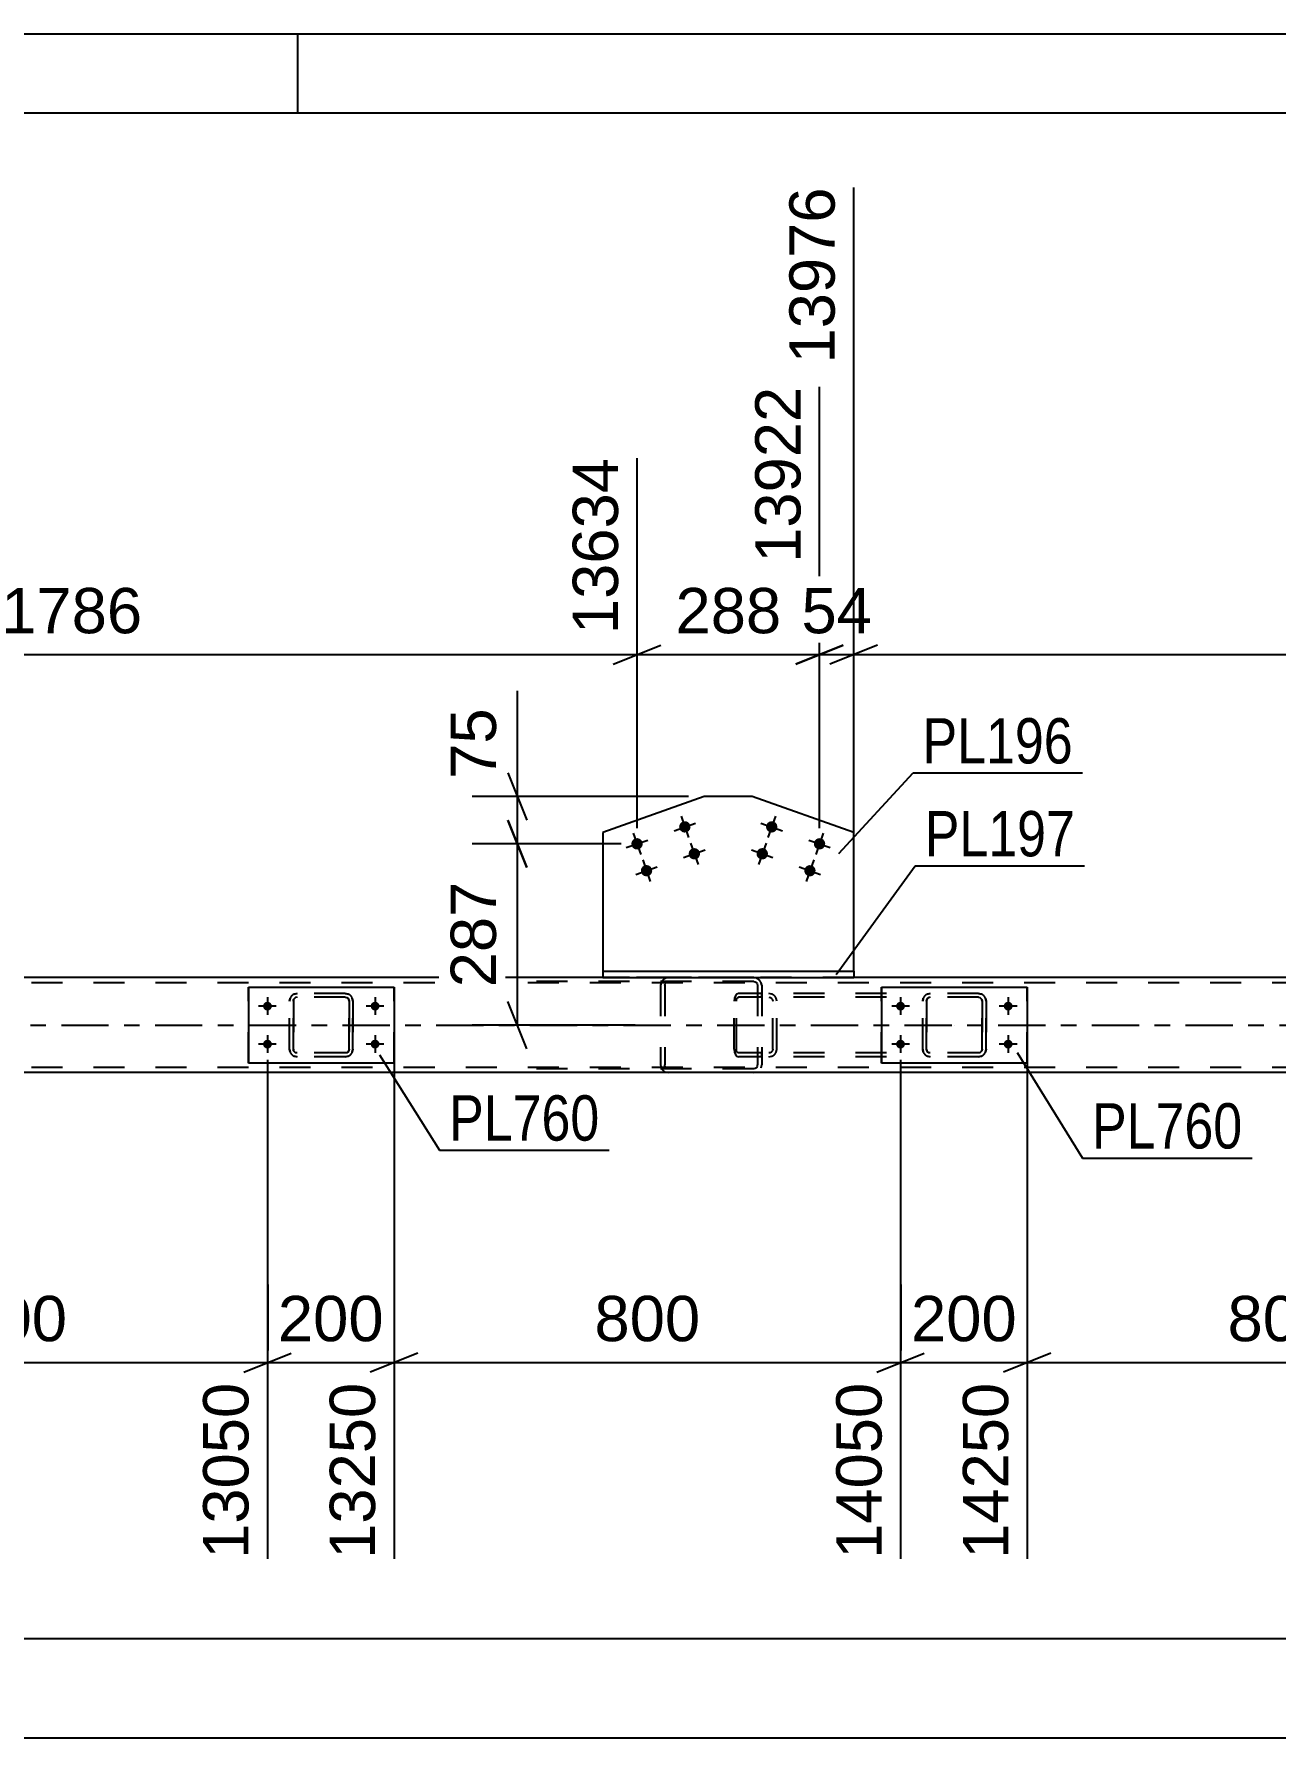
# Model space of a CAD drawing. Header units: millimetres. Extents: x -136 to 705, y -401 to 193.
# Drawn here: x 478.7 to 557.1, y 85.5 to 193.2 of the extents above; entities that cross this region are included whole.
import ezdxf

# ---------------------------------------------------------------- set-up
doc = ezdxf.new("R2010")
doc.units = ezdxf.units.MM
doc.linetypes.add('DXK_LINE_DOT2', pattern=[3.9198, 1.9599, -1.9599])
doc.linetypes.add('DXK_LINE_DOT3', pattern=[5.9187, 2.979, -0.9799, 0.9799, -0.9799])
doc.styles.add('Arial', font='ARIAL.TTF', dxfattribs={"height": 0.2})
doc.styles.add('Arial Narrow', font='ARIALN.TTF', dxfattribs={"height": 0.2})

# ---------------------------------------------------------------- blocks, each defined once
blk = doc.blocks.new('Unknown-318887035-1115')
at = {"color": 5, "linetype": 'Continuous'}
for p, q in [((705.32, 193.19), (-135.68, 193.19)), ((495.32, 188.19), (495.32, 193.19)), ((700.32, 188.19), (-130.68, 188.19))]:
    blk.add_line(p, q, dxfattribs=at)
blk = doc.blocks.new('Part-318887035-1372 - 1230')
at = {"color": 2, "linetype": 'Continuous'}
for p, q in [((514.6, 133.94), (514.6, 133.54)), ((514.6, 133.94), (530.45, 133.94)), ((530.45, 133.94), (530.45, 133.54)), ((514.6, 133.54), (530.45, 133.54))]:
    blk.add_line(p, q, dxfattribs=at)
blk = doc.blocks.new('Part-318887035-1583 - 1230')
at = {"color": 2, "linetype": 'Continuous'}
for p, q in [((532.21, 132.94), (532.21, 128.14)), ((532.21, 132.94), (541.41, 132.94)), ((541.41, 132.94), (541.41, 128.14)), ((541.41, 128.14), (532.21, 128.14))]:
    blk.add_line(p, q, dxfattribs=at)
at = {"color": 7, "linetype": 'DXK_LINE_DOT2'}
for p, q in [((532.21, 128.14), (532.21, 132.94)), ((541.41, 128.14), (541.41, 132.94))]:
    blk.add_line(p, q, dxfattribs=at)
blk = doc.blocks.new('Part-318887035-1367 - 1230')
at = {"color": 2, "linetype": 'Continuous'}
for p, q in [((521.01, 144.99), (514.6, 142.71)), ((524.04, 144.99), (521.01, 144.99)), ((530.45, 142.71), (524.04, 144.99)), ((514.6, 142.71), (514.6, 133.94)), ((530.45, 133.94), (530.45, 142.71))]:
    blk.add_line(p, q, dxfattribs=at)
at = {"color": 7, "linetype": 'DXK_LINE_DOT2'}
blk.add_line((514.6, 133.94), (530.45, 133.94), dxfattribs=at)
blk = doc.blocks.new('Part-318887035-1577 - 1230')
at = {"color": 2, "linetype": 'Continuous'}
for p, q in [((492.21, 132.94), (492.21, 128.14)), ((492.21, 132.94), (501.41, 132.94)), ((501.41, 132.94), (501.41, 128.14)), ((501.41, 128.14), (492.21, 128.14))]:
    blk.add_line(p, q, dxfattribs=at)
at = {"color": 7, "linetype": 'DXK_LINE_DOT2'}
for p, q in [((492.21, 128.14), (492.21, 132.94)), ((501.41, 128.14), (501.41, 132.94))]:
    blk.add_line(p, q, dxfattribs=at)
blk = doc.blocks.new('Part-318887035-1484 - 1230')
at = {"color": 7, "linetype": 'DXK_LINE_DOT2'}
for p, q in [((523.07, 132.5), (522.98, 132.4)), ((523.17, 132.54), (523.07, 132.5)), ((532.52, 132.54), (523.17, 132.54)), ((524.64, 132.3), (524.64, 132.54)), ((525.27, 132.5), (525.08, 132.54)), ((522.92, 132.24), (522.9, 132.06)), ((522.9, 129.02), (522.9, 132.06)), ((522.98, 132.4), (522.92, 132.24)), ((523.04, 132.06), (523.05, 132.15)), ((523.04, 129.02), (523.04, 132.06)), ((523.05, 132.15), (523.07, 132.23)), ((523.07, 132.23), (523.12, 132.28)), ((523.12, 132.28), (523.17, 132.3)), ((532.52, 132.3), (523.17, 132.3)), ((525.08, 132.3), (525.18, 132.28)), ((525.18, 132.28), (525.26, 132.23)), ((525.26, 132.23), (525.31, 132.15)), ((525.31, 132.15), (525.33, 132.06)), ((525.33, 129.02), (525.33, 132.06)), ((525.59, 132.06), (525.55, 132.24)), ((525.59, 129.02), (525.59, 132.06)), ((522.9, 129.02), (522.92, 128.83)), ((522.92, 128.83), (522.98, 128.68)), ((522.98, 128.68), (523.07, 128.57)), ((523.05, 128.92), (523.04, 129.02)), ((523.07, 128.85), (523.05, 128.92)), ((523.12, 128.79), (523.07, 128.85)), ((523.07, 128.57), (523.17, 128.54)), ((523.17, 128.78), (523.12, 128.79)), ((532.52, 128.78), (523.17, 128.78)), ((532.52, 128.54), (523.17, 128.54)), ((524.64, 128.54), (524.64, 128.78)), ((525.18, 128.79), (525.08, 128.78)), ((525.08, 128.54), (525.27, 128.57)), ((525.26, 128.85), (525.18, 128.79)), ((525.31, 128.92), (525.26, 128.85)), ((525.33, 129.02), (525.31, 128.92)), ((525.55, 128.83), (525.59, 129.02))]:
    blk.add_line(p, q, dxfattribs=at)
for centre, start, end in [((525.1, 132.04), 23.8951, 68.8487), ((525.1, 129.03), 291.1513, 336.1049)]:
    blk.add_arc(centre, 0.492, start, end, dxfattribs=at)
blk = doc.blocks.new('Part-318887035-1488 - 1230')
at = {"color": 7, "linetype": 'DXK_LINE_DOT2'}
for p, q in [((524.13, 133.54), (510.22, 133.54)), ((524.13, 133.3), (510.22, 133.3)), ((518.28, 133.22), (518.25, 133.06)), ((518.25, 133.06), (518.25, 128.02)), ((518.29, 133.24), (518.28, 133.22)), ((518.51, 133.06), (518.53, 133.15)), ((518.51, 133.06), (518.51, 128.02)), ((518.53, 133.15), (518.58, 133.23)), ((518.76, 133.54), (518.57, 133.5)), ((518.58, 133.23), (518.66, 133.28)), ((518.66, 133.28), (518.76, 133.3)), ((524.32, 133.5), (524.13, 133.54)), ((524.13, 133.3), (524.22, 133.28)), ((524.22, 133.28), (524.31, 133.23)), ((524.31, 133.23), (524.36, 133.15)), ((524.36, 133.15), (524.38, 133.06)), ((524.38, 133.06), (524.38, 128.02)), ((524.6, 133.22), (524.6, 133.24)), ((524.64, 133.06), (524.6, 133.22)), ((524.64, 133.06), (524.64, 128.02)), ((524.13, 127.78), (510.22, 127.78)), ((524.13, 127.54), (510.22, 127.54)), ((518.25, 128.02), (518.27, 127.95)), ((518.27, 127.95), (518.29, 127.83)), ((518.52, 127.95), (518.51, 128.02)), ((518.53, 127.92), (518.52, 127.95)), ((518.58, 127.85), (518.53, 127.92)), ((518.57, 127.57), (518.76, 127.54)), ((518.66, 127.79), (518.58, 127.85)), ((518.76, 127.78), (518.66, 127.79)), ((524.22, 127.79), (524.13, 127.78)), ((524.13, 127.54), (524.32, 127.57)), ((524.31, 127.85), (524.22, 127.79)), ((524.36, 127.92), (524.31, 127.85)), ((524.36, 127.92), (524.37, 127.95)), ((524.37, 127.95), (524.38, 128.02)), ((524.6, 127.83), (524.62, 127.95)), ((524.62, 127.95), (524.64, 128.02))]:
    blk.add_line(p, q, dxfattribs=at)
for centre, start, end in [((518.74, 133.03), 110.7583, 155.68), ((524.14, 133.03), 24.32, 69.2417), ((518.74, 128.04), 204.32, 249.2417)]:
    blk.add_arc(centre, 0.496, start, end, dxfattribs=at)
blk = doc.blocks.new('Part-318887035-1500 - 1230')
at = {"color": 7, "linetype": 'DXK_LINE_DOT2'}
for p, q in [((495.1, 132.5), (495.29, 132.54)), ((495.29, 132.54), (495.1, 132.5)), ((498.33, 132.54), (495.29, 132.54)), ((498.33, 132.54), (498.51, 132.5)), ((498.51, 132.5), (498.33, 132.54)), ((494.81, 132.06), (494.84, 132.24)), ((494.84, 132.24), (494.81, 132.06)), ((494.81, 129.02), (494.81, 132.06)), ((494.81, 132.06), (494.81, 132.06)), ((494.81, 129.02), (494.81, 132.06)), ((495.05, 132.06), (495.06, 132.15)), ((495.06, 132.15), (495.05, 132.06)), ((495.05, 129.02), (495.05, 132.06)), ((495.05, 132.06), (495.05, 132.06)), ((495.05, 132.06), (495.05, 129.02)), ((495.06, 132.15), (495.12, 132.23)), ((495.12, 132.23), (495.06, 132.15)), ((495.12, 132.23), (495.19, 132.28)), ((495.19, 132.28), (495.12, 132.23)), ((495.29, 132.3), (495.19, 132.28)), ((498.33, 132.3), (495.29, 132.3)), ((498.33, 132.3), (498.42, 132.28)), ((498.42, 132.28), (498.5, 132.23)), ((498.5, 132.23), (498.42, 132.28)), ((498.5, 132.23), (498.55, 132.15)), ((498.55, 132.15), (498.5, 132.23)), ((498.55, 132.15), (498.57, 132.06)), ((498.57, 132.06), (498.55, 132.15)), ((498.57, 129.02), (498.57, 132.06)), ((498.57, 132.06), (498.57, 132.06)), ((498.57, 132.06), (498.57, 129.02)), ((498.77, 132.24), (498.81, 132.06)), ((498.81, 132.06), (498.77, 132.24)), ((498.81, 129.02), (498.81, 132.06)), ((498.81, 132.06), (498.81, 132.06)), ((498.81, 132.06), (498.81, 129.02)), ((494.81, 129.02), (494.81, 129.02)), ((494.84, 128.83), (494.81, 129.02)), ((494.81, 129.02), (494.84, 128.83)), ((495.05, 129.02), (495.05, 129.02)), ((495.06, 128.92), (495.05, 129.02)), ((495.05, 129.02), (495.06, 128.92)), ((495.12, 128.85), (495.06, 128.92)), ((495.06, 128.92), (495.12, 128.85)), ((495.29, 128.54), (495.1, 128.57)), ((495.1, 128.57), (495.29, 128.54)), ((495.19, 128.79), (495.12, 128.85)), ((495.12, 128.85), (495.19, 128.79)), ((495.29, 128.78), (495.19, 128.79)), ((498.33, 128.78), (495.29, 128.78)), ((498.33, 128.54), (495.29, 128.54)), ((498.42, 128.79), (498.33, 128.78)), ((498.51, 128.57), (498.33, 128.54)), ((498.33, 128.54), (498.51, 128.57)), ((498.5, 128.85), (498.42, 128.79)), ((498.42, 128.79), (498.5, 128.85)), ((498.55, 128.92), (498.5, 128.85)), ((498.5, 128.85), (498.55, 128.92)), ((498.57, 129.02), (498.55, 128.92)), ((498.55, 128.92), (498.57, 129.02)), ((498.57, 129.02), (498.57, 129.02)), ((498.81, 129.02), (498.77, 128.83)), ((498.77, 128.83), (498.81, 129.02)), ((498.81, 129.02), (498.81, 129.02))]:
    blk.add_line(p, q, dxfattribs=at)
at = {"color": 7, "linetype": 'DXK_LINE_DOT3'}
blk.add_line((496.81, 130.54), (496.81, 130.54), dxfattribs=at)
at = {"color": 7, "linetype": 'DXK_LINE_DOT2'}
for centre, start, end in [((495.29, 132.06), 112.5, 157.5), ((495.29, 132.06), 112.5, 157.5), ((498.33, 132.06), 22.5, 67.5), ((498.33, 132.06), 22.5, 67.5), ((495.29, 129.02), 202.5, 247.5), ((495.29, 129.02), 202.5, 247.5), ((498.33, 129.02), 292.5, 337.5), ((498.33, 129.02), 292.5, 337.5)]:
    blk.add_arc(centre, 0.48, start, end, dxfattribs=at)
blk = doc.blocks.new('Bolt-318887035-1651 - 1230')
at = {"linetype": 'Continuous'}
for points in [[(493.41, 131.46, -1), (493.41, 132.02, -1)], [(500.21, 131.46, -1), (500.21, 132.02, -1)], [(493.41, 129.06, -1), (493.41, 129.62, -1)], [(500.21, 129.06, -1), (500.21, 129.62, -1)]]:
    blk.add_hatch(color=1, dxfattribs=at).paths.add_polyline_path(points)
at = {"color": 1, "linetype": 'Continuous'}
for p, q in [((493.97, 131.74), (492.85, 131.74)), ((493.41, 132.3), (493.41, 131.18)), ((500.77, 131.74), (499.65, 131.74)), ((500.21, 132.3), (500.21, 131.18)), ((493.97, 129.34), (492.85, 129.34)), ((493.41, 129.9), (493.41, 128.78)), ((500.77, 129.34), (499.65, 129.34)), ((500.21, 129.9), (500.21, 128.78))]:
    blk.add_line(p, q, dxfattribs=at)
blk = doc.blocks.new('Part-318887035-1578 - 1230')
at = {"color": 7, "linetype": 'DXK_LINE_DOT2'}
for p, q in [((535.1, 132.5), (535.29, 132.54)), ((535.29, 132.54), (535.1, 132.5)), ((538.33, 132.54), (535.29, 132.54)), ((538.33, 132.54), (538.51, 132.5)), ((538.51, 132.5), (538.33, 132.54)), ((534.81, 132.06), (534.84, 132.24)), ((534.84, 132.24), (534.81, 132.06)), ((534.81, 129.02), (534.81, 132.06)), ((534.81, 132.06), (534.81, 132.06)), ((534.81, 129.02), (534.81, 132.06)), ((535.05, 132.06), (535.06, 132.15)), ((535.06, 132.15), (535.05, 132.06)), ((535.05, 129.02), (535.05, 132.06)), ((535.05, 132.06), (535.05, 132.06)), ((535.05, 132.06), (535.05, 129.02)), ((535.06, 132.15), (535.12, 132.23)), ((535.12, 132.23), (535.06, 132.15)), ((535.12, 132.23), (535.19, 132.28)), ((535.19, 132.28), (535.12, 132.23)), ((535.29, 132.3), (535.19, 132.28)), ((538.33, 132.3), (535.29, 132.3)), ((538.33, 132.3), (538.42, 132.28)), ((538.42, 132.28), (538.49, 132.23)), ((538.49, 132.23), (538.42, 132.28)), ((538.49, 132.23), (538.55, 132.15)), ((538.55, 132.15), (538.49, 132.23)), ((538.55, 132.15), (538.57, 132.06)), ((538.57, 132.06), (538.55, 132.15)), ((538.57, 129.02), (538.57, 132.06)), ((538.57, 132.06), (538.57, 132.06)), ((538.57, 132.06), (538.57, 129.02)), ((538.77, 132.24), (538.81, 132.06)), ((538.81, 132.06), (538.77, 132.24)), ((538.81, 129.02), (538.81, 132.06)), ((538.81, 132.06), (538.81, 132.06)), ((538.81, 132.06), (538.81, 129.02)), ((534.81, 129.02), (534.81, 129.02)), ((534.84, 128.83), (534.81, 129.02)), ((534.81, 129.02), (534.84, 128.83)), ((535.05, 129.02), (535.05, 129.02)), ((535.06, 128.92), (535.05, 129.02)), ((535.05, 129.02), (535.06, 128.92)), ((535.12, 128.85), (535.06, 128.92)), ((535.06, 128.92), (535.12, 128.85)), ((535.29, 128.54), (535.1, 128.57)), ((535.1, 128.57), (535.29, 128.54)), ((535.19, 128.79), (535.12, 128.85)), ((535.12, 128.85), (535.19, 128.79)), ((535.29, 128.78), (535.19, 128.79)), ((538.33, 128.78), (535.29, 128.78)), ((538.33, 128.54), (535.29, 128.54)), ((538.42, 128.79), (538.33, 128.78)), ((538.51, 128.57), (538.33, 128.54)), ((538.33, 128.54), (538.51, 128.57)), ((538.49, 128.85), (538.42, 128.79)), ((538.42, 128.79), (538.49, 128.85)), ((538.55, 128.92), (538.49, 128.85)), ((538.49, 128.85), (538.55, 128.92)), ((538.57, 129.02), (538.55, 128.92)), ((538.55, 128.92), (538.57, 129.02)), ((538.57, 129.02), (538.57, 129.02)), ((538.81, 129.02), (538.77, 128.83)), ((538.77, 128.83), (538.81, 129.02)), ((538.81, 129.02), (538.81, 129.02))]:
    blk.add_line(p, q, dxfattribs=at)
at = {"color": 7, "linetype": 'DXK_LINE_DOT3'}
blk.add_line((536.81, 130.54), (536.81, 130.54), dxfattribs=at)
at = {"color": 7, "linetype": 'DXK_LINE_DOT2'}
for centre, start, end in [((535.29, 132.06), 112.5, 157.5), ((535.29, 132.06), 112.5, 157.5), ((538.33, 132.06), 22.5, 67.5), ((538.33, 132.06), 22.5, 67.5), ((535.29, 129.02), 202.5, 247.5), ((535.29, 129.02), 202.5, 247.5), ((538.33, 129.02), 292.5, 337.5), ((538.33, 129.02), 292.5, 337.5)]:
    blk.add_arc(centre, 0.48, start, end, dxfattribs=at)
blk = doc.blocks.new('Part-318887035-1617 - 1230')
at = {"color": 7, "linetype": 'DXK_LINE_DOT2'}
for p, q in [((629.41, 133.22), (-28.61, 133.22)), ((530.45, 133.54), (514.6, 133.54)), ((629.41, 127.86), (-28.61, 127.86))]:
    blk.add_line(p, q, dxfattribs=at)
at = {"color": 2, "linetype": 'Continuous'}
for p, q in [((514.6, 133.54), (445.32, 133.54)), ((599.87, 133.54), (530.45, 133.54)), ((629.41, 127.54), (-24.61, 127.54))]:
    blk.add_line(p, q, dxfattribs=at)
at = {"color": 7, "linetype": 'DXK_LINE_DOT3'}
blk.add_line((-28.61, 130.54), (629.41, 130.54), dxfattribs=at)
blk = doc.blocks.new('Bolt-318887035-1648 - 1230')
at = {"linetype": 'Continuous'}
for points in [[(525.61, 142.95, -1), (524.93, 143.19, -1)], [(528.63, 141.88, -1), (527.95, 142.12, -1)], [(525.01, 141.25, -1), (524.33, 141.49, -1)], [(528.02, 140.18, -1), (527.35, 140.42, -1)]]:
    blk.add_hatch(color=1, dxfattribs=at).paths.add_polyline_path(points)
at = {"color": 1, "linetype": 'Continuous'}
for p, q in [((524.59, 143.31), (525.95, 142.82)), ((525.51, 143.74), (525.03, 142.39)), ((527.61, 142.24), (528.97, 141.76)), ((528.53, 142.67), (528.05, 141.32)), ((523.99, 141.61), (525.35, 141.13)), ((524.91, 142.05), (524.43, 140.69)), ((527.01, 140.54), (528.36, 140.06)), ((527.93, 140.98), (527.44, 139.62))]:
    blk.add_line(p, q, dxfattribs=at)
blk = doc.blocks.new('Bolt-318887035-1649 - 1230')
at = {"linetype": 'Continuous'}
for points in [[(533.41, 131.46, -1), (533.41, 132.02, -1)], [(540.21, 131.46, -1), (540.21, 132.02, -1)], [(533.41, 129.06, -1), (533.41, 129.62, -1)], [(540.21, 129.06, -1), (540.21, 129.62, -1)]]:
    blk.add_hatch(color=1, dxfattribs=at).paths.add_polyline_path(points)
at = {"color": 1, "linetype": 'Continuous'}
for p, q in [((533.97, 131.74), (532.85, 131.74)), ((533.41, 132.3), (533.41, 131.18)), ((540.77, 131.74), (539.65, 131.74)), ((540.21, 132.3), (540.21, 131.18)), ((533.97, 129.34), (532.85, 129.34)), ((533.41, 129.9), (533.41, 128.78)), ((540.77, 129.34), (539.65, 129.34)), ((540.21, 129.9), (540.21, 128.78))]:
    blk.add_line(p, q, dxfattribs=at)
blk = doc.blocks.new('Bolt-318887035-1650 - 1230')
at = {"linetype": 'Continuous'}
for points in [[(520.12, 143.19, -1), (519.44, 142.95, -1)], [(517.1, 142.12, -1), (516.42, 141.88, -1)], [(520.72, 141.49, -1), (520.04, 141.25, -1)], [(517.7, 140.42, -1), (517.02, 140.18, -1)]]:
    blk.add_hatch(color=1, dxfattribs=at).paths.add_polyline_path(points)
at = {"color": 1, "linetype": 'Continuous'}
for p, q in [((519.1, 142.82), (520.46, 143.31)), ((519.54, 143.74), (520.02, 142.39)), ((516.08, 141.76), (517.44, 142.24)), ((516.52, 142.67), (517, 141.32)), ((519.7, 141.13), (521.06, 141.61)), ((520.14, 142.05), (520.62, 140.69)), ((516.68, 140.06), (518.04, 140.54)), ((517.12, 140.98), (517.6, 139.62))]:
    blk.add_line(p, q, dxfattribs=at)
blk = doc.blocks.new('StraightDimension-318887035-2547 - 1230')
at = {"color": 7, "linetype": 'Continuous'}
for p, q in [((509.2, 144.99), (509.2, 151.68)), ((509.2, 144.99), (509.2, 151.68)), ((508.6, 146.49), (509.8, 143.49)), ((520.01, 144.99), (506.35, 144.99)), ((509.2, 142), (509.2, 144.99)), ((509.8, 140.5), (508.6, 143.5)), ((515.76, 142), (506.35, 142))]:
    blk.add_line(p, q, dxfattribs=at)
at = {"color": 0}
blk.add_wipeout([(508.45, 151.16), (504.25, 151.16), (504.25, 145.51), (508.45, 145.51)], dxfattribs=at)
at = {"color": 3, "style": 'Arial'}
blk.add_text('75', height=2.865, rotation=90.0002, dxfattribs=at).set_placement((507.85, 146.11))
blk = doc.blocks.new('StraightDimension-318887035-2384 - 1230')
at = {"color": 7, "linetype": 'Continuous'}
for p, q in [((541.41, 128.34), (541.41, 96.8)), ((573.41, 128.34), (573.41, 96.8)), ((542.91, 109.81), (539.91, 108.61)), ((541.41, 109.21), (573.41, 109.21)), ((571.91, 108.61), (574.91, 109.81))]:
    blk.add_line(p, q, dxfattribs=at)
at = {"color": 0}
blk.add_wipeout([(561.34, 109.96), (561.34, 114.16), (553.47, 114.16), (553.47, 109.96)], dxfattribs=at)
at = {"color": 3, "style": 'Arial'}
blk.add_text('800', height=2.865, dxfattribs=at).set_placement((554.07, 110.56))
at = {"color": 0, "linetype": 'Continuous'}
blk.add_wipeout([(572.81, 108.51), (568.61, 108.51), (568.61, 96.2), (572.81, 96.2)], dxfattribs=at)
at = {"color": 3, "linetype": 'Continuous', "style": 'Arial'}
blk.add_text('15050', height=2.865, rotation=90.0002, dxfattribs=at).set_placement((572.21, 96.8))
blk = doc.blocks.new('StraightDimension-318887035-1860 - 1230')
at = {"color": 7, "linetype": 'Continuous'}
blk.add_line((-29.41, 85.48), (662.14, 85.48), dxfattribs=at)
blk = doc.blocks.new('StraightDimension-318887035-1891 - 1230')
at = {"color": 7, "linetype": 'Continuous'}
blk.add_line((-28.61, 91.77), (661.34, 91.77), dxfattribs=at)
blk = doc.blocks.new('StraightDimension-318887035-2099 - 1230')
at = {"color": 7, "linetype": 'Continuous'}
for p, q in [((445.32, 134.94), (445.32, 183.48)), ((516.76, 143), (516.76, 166.38)), ((446.82, 154.56), (443.82, 153.36)), ((515.26, 153.36), (518.26, 154.56)), ((445.32, 153.96), (516.76, 153.96))]:
    blk.add_line(p, q, dxfattribs=at)
at = {"color": 0}
blk.add_wipeout([(486.09, 154.71), (486.09, 158.91), (475.99, 158.91), (475.99, 154.71)], dxfattribs=at)
at = {"color": 3, "style": 'Arial'}
blk.add_text('1786', height=2.865, dxfattribs=at).set_placement((476.59, 155.31))
at = {"color": 0, "linetype": 'Continuous'}
blk.add_wipeout([(516.16, 166.98), (511.96, 166.98), (511.96, 154.66), (516.16, 154.66)], dxfattribs=at)
at = {"color": 3, "linetype": 'Continuous', "style": 'Arial'}
blk.add_text('13634', height=2.865, rotation=90.0002, dxfattribs=at).set_placement((515.56, 155.26))
blk = doc.blocks.new('StraightDimension-318887035-2106 - 1230')
at = {"color": 7, "linetype": 'Continuous'}
for p, q in [((528.29, 143), (528.29, 170.88)), ((516.76, 143), (516.76, 166.38)), ((515.26, 153.36), (518.26, 154.56)), ((529.79, 154.56), (526.79, 153.36)), ((516.76, 153.96), (528.29, 153.96))]:
    blk.add_line(p, q, dxfattribs=at)
at = {"color": 0}
blk.add_wipeout([(526.46, 154.71), (526.46, 158.91), (518.59, 158.91), (518.59, 154.71)], dxfattribs=at)
at = {"color": 3, "style": 'Arial'}
blk.add_text('288', height=2.865, dxfattribs=at).set_placement((519.19, 155.31))
at = {"color": 0, "linetype": 'Continuous'}
blk.add_wipeout([(527.69, 171.48), (523.49, 171.48), (523.49, 159.16), (527.69, 159.16)], dxfattribs=at)
at = {"color": 3, "linetype": 'Continuous', "style": 'Arial'}
blk.add_text('13922', height=2.865, rotation=90.0002, dxfattribs=at).set_placement((527.09, 159.76))
blk = doc.blocks.new('StraightDimension-318887035-2115 - 1230')
at = {"color": 7, "linetype": 'Continuous'}
for p, q in [((530.45, 134.94), (530.45, 183.48)), ((528.29, 143), (528.29, 170.88)), ((526.79, 153.36), (529.79, 154.56)), ((531.95, 154.56), (528.95, 153.36)), ((528.29, 153.96), (530.45, 153.96))]:
    blk.add_line(p, q, dxfattribs=at)
at = {"color": 0, "linetype": 'Continuous'}
blk.add_wipeout([(529.85, 184.08), (525.65, 184.08), (525.65, 171.76), (529.85, 171.76)], dxfattribs=at)
at = {"color": 3, "linetype": 'Continuous', "style": 'Arial'}
blk.add_text('13976', height=2.865, rotation=90.0002, dxfattribs=at).set_placement((529.25, 172.36))
at = {"color": 0}
blk.add_wipeout([(532.19, 154.71), (532.19, 158.91), (526.55, 158.91), (526.55, 154.71)], dxfattribs=at)
at = {"color": 3, "style": 'Arial'}
blk.add_text('54', height=2.865, dxfattribs=at).set_placement((527.15, 155.31))
blk = doc.blocks.new('StraightDimension-318887035-2122 - 1230')
at = {"color": 7, "linetype": 'Continuous'}
for p, q in [((530.45, 134.94), (530.45, 183.48)), ((602.03, 142.61), (602.03, 166.38)), ((531.95, 154.56), (528.95, 153.36)), ((600.53, 153.36), (603.53, 154.56)), ((530.45, 153.96), (602.03, 153.96))]:
    blk.add_line(p, q, dxfattribs=at)
at = {"color": 0}
blk.add_wipeout([(571.29, 154.71), (571.29, 158.91), (561.19, 158.91), (561.19, 154.71)], dxfattribs=at)
at = {"color": 3, "style": 'Arial'}
blk.add_text('1790', height=2.865, dxfattribs=at).set_placement((561.79, 155.31))
at = {"color": 0, "linetype": 'Continuous'}
blk.add_wipeout([(601.43, 166.98), (597.23, 166.98), (597.23, 154.66), (601.43, 154.66)], dxfattribs=at)
at = {"color": 3, "linetype": 'Continuous', "style": 'Arial'}
blk.add_text('15766', height=2.865, rotation=90.0002, dxfattribs=at).set_placement((600.83, 155.26))
blk = doc.blocks.new('StraightDimension-318887035-2393 - 1230')
at = {"color": 7, "linetype": 'Continuous'}
for p, q in [((533.41, 128.34), (533.41, 96.8)), ((541.41, 128.34), (541.41, 96.8)), ((531.91, 108.61), (534.91, 109.81)), ((533.41, 109.21), (541.41, 109.21)), ((542.91, 109.81), (539.91, 108.61))]:
    blk.add_line(p, q, dxfattribs=at)
at = {"color": 0}
blk.add_wipeout([(541.34, 109.96), (541.34, 114.16), (533.47, 114.16), (533.47, 109.96)], dxfattribs=at)
at = {"color": 0, "linetype": 'Continuous'}
blk.add_wipeout([(540.81, 108.51), (536.61, 108.51), (536.61, 96.2), (540.81, 96.2)], dxfattribs=at)
at = {"color": 3, "style": 'Arial'}
blk.add_text('200', height=2.865, dxfattribs=at).set_placement((534.07, 110.56))
at = {"color": 3, "linetype": 'Continuous', "style": 'Arial'}
blk.add_text('14250', height=2.865, rotation=90.0002, dxfattribs=at).set_placement((540.21, 96.8))
blk = doc.blocks.new('StraightDimension-318887035-2402 - 1230')
at = {"color": 7, "linetype": 'Continuous'}
for p, q in [((501.41, 129), (501.41, 96.8)), ((533.41, 128.34), (533.41, 96.8)), ((502.91, 109.81), (499.91, 108.61)), ((501.41, 109.21), (533.41, 109.21)), ((531.91, 108.61), (534.91, 109.81))]:
    blk.add_line(p, q, dxfattribs=at)
at = {"color": 0}
blk.add_wipeout([(521.34, 109.96), (521.34, 114.16), (513.47, 114.16), (513.47, 109.96)], dxfattribs=at)
at = {"color": 3, "style": 'Arial'}
blk.add_text('800', height=2.865, dxfattribs=at).set_placement((514.07, 110.56))
at = {"color": 0, "linetype": 'Continuous'}
blk.add_wipeout([(532.81, 108.51), (528.61, 108.51), (528.61, 96.2), (532.81, 96.2)], dxfattribs=at)
at = {"color": 3, "linetype": 'Continuous', "style": 'Arial'}
blk.add_text('14050', height=2.865, rotation=90.0002, dxfattribs=at).set_placement((532.21, 96.8))
blk = doc.blocks.new('StraightDimension-318887035-2411 - 1230')
at = {"color": 7, "linetype": 'Continuous'}
for p, q in [((493.41, 128.34), (493.41, 96.8)), ((501.41, 129), (501.41, 96.8)), ((491.91, 108.61), (494.91, 109.81)), ((493.41, 109.21), (501.41, 109.21)), ((502.91, 109.81), (499.91, 108.61))]:
    blk.add_line(p, q, dxfattribs=at)
at = {"color": 0}
blk.add_wipeout([(501.34, 109.96), (501.34, 114.16), (493.47, 114.16), (493.47, 109.96)], dxfattribs=at)
at = {"color": 0, "linetype": 'Continuous'}
blk.add_wipeout([(500.81, 108.51), (496.61, 108.51), (496.61, 96.2), (500.81, 96.2)], dxfattribs=at)
at = {"color": 3, "style": 'Arial'}
blk.add_text('200', height=2.865, dxfattribs=at).set_placement((494.07, 110.56))
at = {"color": 3, "linetype": 'Continuous', "style": 'Arial'}
blk.add_text('13250', height=2.865, rotation=90.0002, dxfattribs=at).set_placement((500.21, 96.8))
blk = doc.blocks.new('StraightDimension-318887035-2420 - 1230')
at = {"color": 7, "linetype": 'Continuous'}
for p, q in [((461.41, 128.83), (461.41, 96.8)), ((493.41, 128.34), (493.41, 96.8)), ((462.91, 109.81), (459.91, 108.61)), ((461.41, 109.21), (493.41, 109.21)), ((491.91, 108.61), (494.91, 109.81))]:
    blk.add_line(p, q, dxfattribs=at)
at = {"color": 0}
blk.add_wipeout([(481.34, 109.96), (481.34, 114.16), (473.47, 114.16), (473.47, 109.96)], dxfattribs=at)
at = {"color": 3, "style": 'Arial'}
blk.add_text('800', height=2.865, dxfattribs=at).set_placement((474.07, 110.56))
at = {"color": 0, "linetype": 'Continuous'}
blk.add_wipeout([(492.81, 108.51), (488.61, 108.51), (488.61, 96.2), (492.81, 96.2)], dxfattribs=at)
at = {"color": 3, "linetype": 'Continuous', "style": 'Arial'}
blk.add_text('13050', height=2.865, rotation=90.0002, dxfattribs=at).set_placement((492.21, 96.8))
blk = doc.blocks.new('StraightDimension-318887035-2531 - 1230')
at = {"color": 7, "linetype": 'Continuous'}
for p, q in [((508.6, 143.5), (509.8, 140.5)), ((515.76, 142), (506.35, 142)), ((509.2, 130.54), (509.2, 142)), ((509.8, 129.04), (508.6, 132.04)), ((516.64, 130.54), (506.35, 130.54))]:
    blk.add_line(p, q, dxfattribs=at)
at = {"color": 0}
blk.add_wipeout([(508.45, 140.2), (504.25, 140.2), (504.25, 132.33), (508.45, 132.33)], dxfattribs=at)
at = {"color": 3, "style": 'Arial'}
blk.add_text('287', height=2.865, rotation=90.0002, dxfattribs=at).set_placement((507.85, 132.93))
blk = doc.blocks.new('Mark-318887035-1363 - 1230')
at = {"color": 30, "linetype": 'Continuous'}
for p, q in [((529.5, 141.38), (534.2, 146.48)), ((534.2, 146.48), (544.9, 146.48))]:
    blk.add_line(p, q, dxfattribs=at)
at = {"color": 0}
blk.add_wipeout([(544.3, 147.08), (544.3, 150.08), (534.8, 150.08), (534.8, 147.08)], dxfattribs=at)
blk.add_wipeout([(544.3, 147.08), (544.3, 150.08), (534.8, 150.08), (534.8, 147.08)], dxfattribs=at)
at = {"color": 3, "style": 'Arial Narrow'}
blk.add_text('PL196', height=2.863, dxfattribs=at).set_placement((534.8, 147.08))
blk = doc.blocks.new('Mark-318887035-1368 - 1230')
at = {"color": 30, "linetype": 'Continuous'}
for p, q in [((529.35, 133.74), (534.34, 140.61)), ((534.34, 140.61), (545.04, 140.61))]:
    blk.add_line(p, q, dxfattribs=at)
at = {"color": 0}
blk.add_wipeout([(544.44, 141.21), (544.44, 144.21), (534.94, 144.21), (534.94, 141.21)], dxfattribs=at)
blk.add_wipeout([(544.44, 141.21), (544.44, 144.21), (534.94, 144.21), (534.94, 141.21)], dxfattribs=at)
at = {"color": 3, "style": 'Arial Narrow'}
blk.add_text('PL197', height=2.863, dxfattribs=at).set_placement((534.94, 141.21))
blk = doc.blocks.new('Mark-318887035-1579 - 1230')
at = {"color": 30, "linetype": 'Continuous'}
for p, q in [((540.78, 128.81), (544.91, 122.14)), ((544.91, 122.14), (555.62, 122.14))]:
    blk.add_line(p, q, dxfattribs=at)
at = {"color": 0}
blk.add_wipeout([(555.02, 122.74), (555.02, 125.74), (545.51, 125.74), (545.51, 122.74)], dxfattribs=at)
blk.add_wipeout([(555.02, 122.74), (555.02, 125.74), (545.51, 125.74), (545.51, 122.74)], dxfattribs=at)
at = {"color": 3, "style": 'Arial Narrow'}
blk.add_text('PL760', height=2.863, dxfattribs=at).set_placement((545.51, 122.74))
blk = doc.blocks.new('Mark-318887035-1573 - 1230')
at = {"color": 30, "linetype": 'Continuous'}
for p, q in [((500.48, 128.66), (504.29, 122.64)), ((504.29, 122.64), (514.99, 122.64))]:
    blk.add_line(p, q, dxfattribs=at)
at = {"color": 0}
blk.add_wipeout([(514.39, 123.24), (514.39, 126.24), (504.89, 126.24), (504.89, 123.24)], dxfattribs=at)
blk.add_wipeout([(514.39, 123.24), (514.39, 126.24), (504.89, 126.24), (504.89, 123.24)], dxfattribs=at)
at = {"color": 3, "style": 'Arial Narrow'}
blk.add_text('PL760', height=2.863, dxfattribs=at).set_placement((504.89, 123.24))

msp = doc.modelspace()

# ---------------------------------------------------------------- block references
for name in ['Unknown-318887035-1115', 'Part-318887035-1367 - 1230', 'Bolt-318887035-1650 - 1230', 'Bolt-318887035-1648 - 1230', 'Part-318887035-1372 - 1230', 'Part-318887035-1617 - 1230', 'Part-318887035-1577 - 1230', 'Part-318887035-1500 - 1230', 'Part-318887035-1488 - 1230', 'Part-318887035-1484 - 1230', 'Part-318887035-1583 - 1230', 'Part-318887035-1578 - 1230', 'Bolt-318887035-1651 - 1230', 'Bolt-318887035-1649 - 1230']:
    msp.add_blockref(name, (0, 0))

# ---------------------------------------------------------------- next in the draw order: block references
for name in ['StraightDimension-318887035-2547 - 1230', 'StraightDimension-318887035-2384 - 1230']:
    msp.add_blockref(name, (0, 0))

# ---------------------------------------------------------------- next in the draw order: block references
for name in ['StraightDimension-318887035-2099 - 1230', 'StraightDimension-318887035-1860 - 1230']:
    msp.add_blockref(name, (0, 0))

# ---------------------------------------------------------------- next in the draw order: block references
for name in ['StraightDimension-318887035-2106 - 1230', 'StraightDimension-318887035-1891 - 1230']:
    msp.add_blockref(name, (0, 0))

# ---------------------------------------------------------------- next in the draw order: block references
for name in ['StraightDimension-318887035-2115 - 1230', 'StraightDimension-318887035-2393 - 1230']:
    msp.add_blockref(name, (0, 0))

# ---------------------------------------------------------------- next in the draw order: block references
for name in ['StraightDimension-318887035-2122 - 1230', 'StraightDimension-318887035-2402 - 1230', 'Mark-318887035-1579 - 1230']:
    msp.add_blockref(name, (0, 0))

# ---------------------------------------------------------------- next in the draw order: block references
for name in ['Mark-318887035-1363 - 1230', 'StraightDimension-318887035-2531 - 1230', 'StraightDimension-318887035-2411 - 1230']:
    msp.add_blockref(name, (0, 0))

# ---------------------------------------------------------------- next in the draw order: block references
for name in ['Mark-318887035-1368 - 1230', 'StraightDimension-318887035-2420 - 1230', 'Mark-318887035-1573 - 1230']:
    msp.add_blockref(name, (0, 0))

doc.saveas('drawing.dxf')
